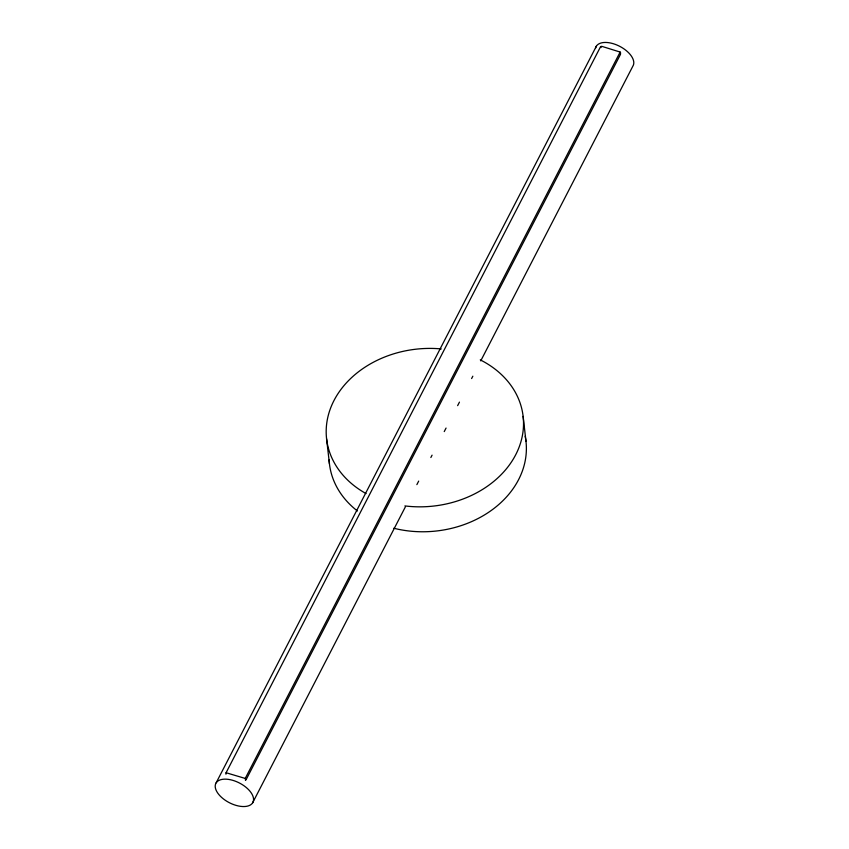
<?xml version="1.0" encoding="UTF-8"?>
<svg xmlns="http://www.w3.org/2000/svg" width="849" height="849" viewBox="0 0 849 849"><rect width="100%" height="100%" fill="white"/><g stroke="black" fill="none" stroke-linecap="round" stroke-linejoin="round"><path stroke-width="1.27" d="M225.993 774.203A3.821 2.207 -27.3 0 1 226.089 772.739L600.487 46.833L601.824 46.345L620.141 52.065A3.821 2.207 -27.3 0 1 620.364 53.954M620.141 52.065L245.234 778.437A3.821 0.669 69.9 0 1 245.457 780.316L245.966 779.849M216.155 782.82L596.401 46.111M246.284 779.35L620.545 54.251M252.599 802.889A20.822 11.069 27.3 0 0 230.472 779.743A20.822 11.069 27.3 0 0 220.071 795.916A20.822 11.069 27.3 0 0 252.599 802.889L405.302 507.023M416.87 484.63L418.695 481.096M430.857 457.515L432.077 455.16M444.239 431.589L446.065 428.055M457.632 405.652L459.458 402.118M471.619 378.548L472.84 376.192M480.746 360.867L632.845 66.18A20.822 11.069 27.3 0 0 618.815 45.878A20.822 11.069 27.3 0 0 595.574 48.128M245.234 778.437L226.089 772.739M523.122 416.392L525.977 441.321M326.589 438.837L329.444 463.777M601.05 47.544A3.821 0.669 69.9 0 1 600.996 46.366M525.181 436.216A98.909 78.936 -6.5 0 1 393.787 528.237M357.429 510.981A98.909 78.936 -6.5 0 1 329.115 459.914M480.279 359.87A98.909 78.936 -6.5 0 1 515.746 454.682A98.909 78.936 -6.5 0 1 404.899 505.919M366.046 493.577A98.909 78.936 -6.5 0 1 334.071 400.357A98.909 78.936 -6.5 0 1 441.247 348.928"/></g></svg>
